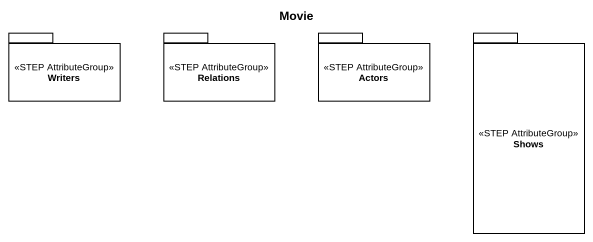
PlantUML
@startuml
title Movie
package Writers <<STEP AttributeGroup>> {
}
package Relations <<STEP AttributeGroup>> {
}
package Actors <<STEP AttributeGroup>> {
}
package Shows <<STEP AttributeGroup>> {
}
@enduml
